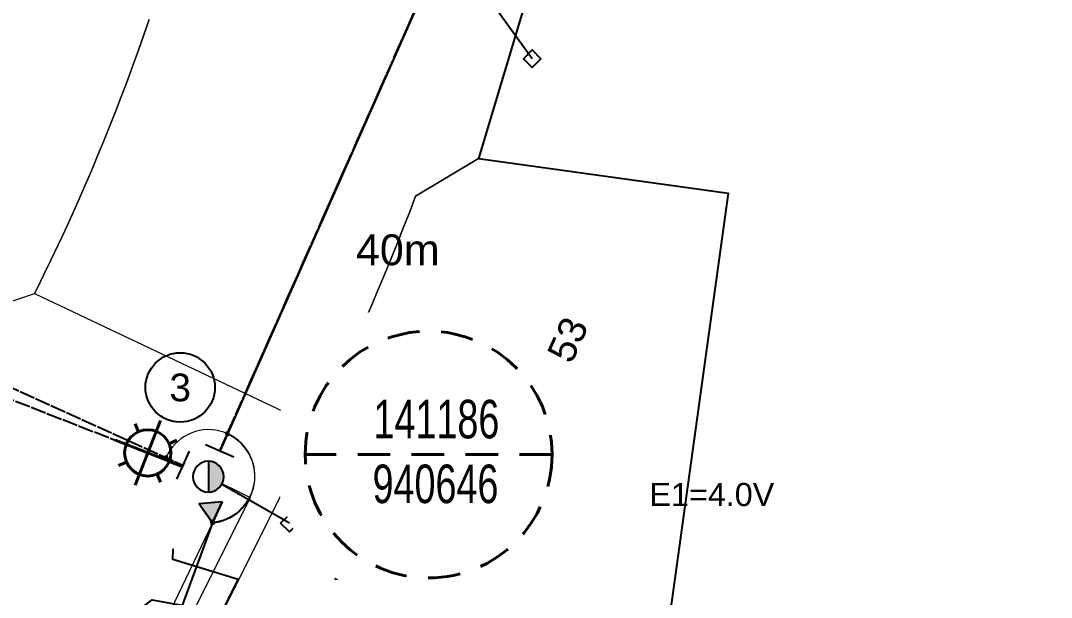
# Model space of a CAD drawing. Header units: metres. Extents: x 273044 to 274430, y 6094442 to 6095502.
# Drawn here: x 273768.6 to 273835.4, y 6095339.5 to 6095376.9 of the extents above; entities that cross this region are included whole.
import ezdxf
from ezdxf.enums import TextEntityAlignment as Align

# ---------------------------------------------------------------- set-up
doc = ezdxf.new("R2010")
doc.units = ezdxf.units.M
for name, pattern in [('Cable Exist OH', [1, 1, 0]), ('Cable New OH', [6, 4, -2]), ('Dash', [5, 3, -2]), ('IE Trench LV', [6.5, 5, -1.5])]:
    doc.linetypes.add(name, pattern=pattern)
doc.layers.get('0').update_dxf_attribs({"color": 6})
doc.layers.add('_User Notes', color=7, linetype='Continuous', plot=False)
for name, color, linetype in [('_User_Kerbs', 7, 'Continuous'), ('Equip_HV_NEW', 2, 'Continuous'), ('Equip_LV_NEW', 2, 'Continuous'), ('Equip_SP_SL_EXT', 7, 'Continuous'), ('Mains_HV_New_B27', 2, 'Continuous'), ('Mains_HV_NEW_Hardwired', 7, 'Continuous'), ('Mains_HV_NEW_U72', 2, 'Continuous'), ('Mains_LV_EXT', 7, 'Continuous'), ('Mains_LV_NEW_Hardwired', 2, 'Continuous'), ('Mains_LV_NEW_T84', 2, 'Continuous'), ('Mains_SL_EXT', 7, 'Continuous'), ('Notes_HV_MISC', 7, 'Continuous'), ('Notes_LV_MISC', 7, 'Continuous'), ('Notes_SL_MISC', 7, 'Continuous'), ('Notes_SP_MISC', 7, 'Continuous'), ('Notes_SP_NEW', 2, 'Continuous'), ('Services_SP_EXT', 7, 'Continuous'), ('SupportsOH_SP_TR_HV_LV_SL_NEW', 2, 'Continuous'), ('Trench_SP_NEW', 2, 'Continuous')]:
    doc.layers.add(name, color=color, linetype=linetype)
for name, color, linetype, lineweight in [('Cadastre Developer_SP_NEW', 2, 'Continuous', 5), ('Cadastre Land Parcels_SP_EXT', 9, 'Continuous', 5), ('Cadastre Roads_SP_EXT', 9, 'Continuous', 5)]:
    doc.layers.add(name, color=color, linetype=linetype, lineweight=lineweight)
doc.styles.add('iecARIAL', font='arial.ttf', dxfattribs={"height": 2})
doc.styles.add('POLE_LABEL', font='arial.ttf')
doc.styles.get("Standard").update_dxf_attribs({"font": 'arial.ttf'})
doc.linetypes.add('Cable New UG', pattern='A,7,-0.25,["x",Standard,S=2,R=0,X=0.2,Y=-0.8],-2.1', length=9.35)
doc.linetypes.add('IE Trench HV', pattern='A,7,-0.2,["/",Standard,S=3,R=0,X=0.6,Y=-1.4],-2.5', length=9.7)
doc.linetypes.add('IECLCABD1', pattern='A,5.25,-0.1,["o",Standard,S=2,R=0,X=1.5,Y=-0.7],-4', length=9.35)

# ---------------------------------------------------------------- blocks, each defined once
blk = doc.blocks.new('SL_LANTERN_EXT')
at = {"lineweight": 40}
for p, q in [((0, 1.968), (0, 6.468)), ((-1.459, 5.676), (-1.061, 5.278)), ((1.458, 5.676), (1.06, 5.278)), ((-2.25, 4.218), (2.25, 4.218)), ((-1.459, 2.759), (-1.061, 3.157)), ((0, 0), (0, 2.721)), ((1.458, 2.759), (1.06, 3.157))]:
    blk.add_line(p, q, dxfattribs=at)
blk.add_circle((0, 4.218), 1.5, dxfattribs=at)
at = {"style": 'iecARIAL', "flags": 8}
blk.add_attdef('ASSET_NUM', (1.5, 1.5), '', height=2.5, dxfattribs=at)
for tag, p, height, flags in [('CONSTRUCTED_VOLTAGE', (0.981, -0.653), 0.2, 9), ('CONTROL_TYPE', (0.981, -0.853), 0.2, 9), ('LANTERN_PURPOSE', (0.981, -1.053), 0.2, 9), ('LANTERN_TYPE', (0.981, -1.253), 0.2, 9), ('NO_PHASES', (0.981, -1.453), 0.2, 9), ('LNUMBER', (2.181, -3.253), 2.5, 8), ('OPERATING_VOLTAGE', (0.981, -1.653), 0.2, 9), ('ORIENTATION', (0.981, -1.853), 0.2, 9), ('OWNED_BY', (0.981, -2.053), 0.2, 9), ('STATE', (0.981, -2.253), 0.2, 9), ('CEXIST', (0.981, -2.653), 0.2, 9), ('CNEW', (0.981, -2.853), 0.2, 9), ('USAGE', (0.981, -2.453), 0.2, 9), ('CNUMBER', (0.981, -3.053), 0.2, 9), ('CREMOVE', (0.981, -3.253), 0.2, 9), ('CREPLACE', (0.981, -3.453), 0.2, 9), ('LKINGHEIGHT', (0.981, -3.653), 0.2, 9), ('LBRACKET', (0.981, -3.853), 0.2, 9), ('LBRACKETVOCAB', (0.981, -4.053), 0.2, 9), ('LCATEGORY', (0.981, -4.253), 0.2, 9), ('LCHARGE1', (0.981, -4.453), 0.2, 9), ('LCHARGE1PERCENT', (0.981, -4.653), 0.2, 9), ('LCHARGE2', (0.981, -4.853), 0.2, 9), ('LCHARGE2PERCENT', (0.981, -5.053), 0.2, 9), ('LCHARGE3', (0.981, -5.253), 0.2, 9), ('LCHARGE3PERCENT', (0.981, -5.453), 0.2, 9), ('LEXIST', (0.981, -5.653), 0.2, 9), ('LLAMP', (0.981, -5.853), 0.2, 9), ('LLAMPVOCAB', (0.981, -6.053), 0.2, 9), ('LMAST', (0.981, -6.253), 0.2, 9), ('LMASTVOCAB', (0.981, -6.453), 0.2, 9), ('LNEW', (0.981, -6.653), 0.2, 9), ('LANTNUMBER', (0.981, -6.853), 0.2, 9), ('LOUTREACH', (0.981, -7.253), 0.2, 9), ('LOUTREACHVOCAB', (0.981, -7.453), 0.2, 9), ('LRATECODE', (0.981, -7.653), 0.2, 9), ('LREMOVE', (0.981, -7.853), 0.2, 9), ('LREPLACE', (0.981, -8.053), 0.2, 9), ('LTYPE', (0.981, -8.253), 0.2, 9), ('LTYPEVOCAB', (0.981, -8.453), 0.2, 9), ('LEGEND', (0.981, -8.653), 0.2, 9), ('LOCATION', (0.981, -8.853), 0.2, 9), ('STREETNAME', (0.981, -9.253), 0.2, 9), ('SUBURB', (0.981, -9.453), 0.2, 1), ('NOTES', (0.981, -9.053), 0.2, 9)]:
    blk.add_attdef(tag, p, '', height=height, dxfattribs=dict(flags=flags))
blk = doc.blocks.new('CCP_EXT')
at = {"flags": 9}
for tag, p in [('USAGE', (0, -1.2)), ('LEGEND', (0, -1.4)), ('STATE', (0, -1.8)), ('LIFE_SUPPORT', (0, -1.6)), ('NOTES', (0, -2))]:
    blk.add_attdef(tag, text='', height=0.2, dxfattribs=at).set_placement(p, align=Align.MIDDLE_LEFT)
blk.add_wipeout([(0, 0.566), (0.566, 0), (0, -0.566), (-0.566, 0)])
blk.add_lwpolyline([(-0.566, 0), (0, 0.566), (0.566, 0), (0, -0.566), (-0.566, 0)])
at = {"flags": 1}
blk.add_attdef('Z', (0, 0), '', height=0.2, dxfattribs=at)
at = {"flags": 9}
for tag, p in [('CCP_TYPE', (0, 0)), ('OPERATING_VOLTAGE', (0, -0.6)), ('CONSTRUCTED_VOLTAGE', (0, -0.2)), ('NO_PHASES', (0, -0.4)), ('ORIENTATION', (0, -0.8)), ('OWNED_BY', (0, -1))]:
    blk.add_attdef(tag, text='', height=0.2, dxfattribs=at).set_placement(p, align=Align.MIDDLE_LEFT)
blk = doc.blocks.new('DUCT_INDICATOR')
blk.add_circle((0, 0), 2.25)
blk.add_attdef('CODE', text='', height=1.8).set_placement((0, 0), align=Align.MIDDLE_CENTER)
at = {"flags": 1}
blk.add_attdef('Z', (0, 0), '', height=0.2, dxfattribs=at)
blk = doc.blocks.new('UGOH_NEW')
blk.add_hatch(color=256).paths.add_polyline_path([(-0.753, 1.698), (0.747, 1.698), (-0.003, 2.997)])
at = {"color": 1}
blk.add_lwpolyline([(-0.753, 1.698), (0.747, 1.698), (-0.003, 2.997)], close=True, dxfattribs=at)
for tag, flags, p in [('CONSTRUCTED_VOLTAGE', 9, (1.5, 0)), ('OPERATING_VOLTAGE', 9, (1.5, -0.2)), ('ORIENTATION', 9, (1.5, -0.4)), ('STATE', 9, (1.5, -0.6)), ('OWNED_BY', 9, (1.5, -1)), ('OPERATED_BY', 9, (1.5, -1.2)), ('USAGE', 9, (1.5, -0.8)), ('MAINTAINED_BY', 9, (1.5, -1.4)), ('ACTUAL_STATUS', 9, (1.5, -1.6)), ('TYPE', 1, (1.5, -2)), ('NUMBER_OF_PHASES', 9, (1.5, -1.8))]:
    blk.add_attdef(tag, text='', height=0.2, dxfattribs=dict(flags=flags)).set_placement(p, align=Align.MIDDLE_LEFT)
blk = doc.blocks.new('BOND POINT')
blk.add_hatch(color=256).paths.add_polyline_path([(-1, 0, 1), (1, 0, 1)])
blk.add_lwpolyline([(-1, 0, 1), (1, 0, 1)], format="xyb", close=True)
blk = doc.blocks.new('POLE_REPLACE_NEW')
for tag, height, flags, p in [('ASSET_NUM', 2.5, 8, (2, 2)), ('STREET_CODE', 0.2, 9, (1.5, 0)), ('OWNED_BY', 0.2, 9, (1.5, -0.2)), ('SPECIAL_USE', 0.2, 9, (1.5, -0.6)), ('PARENT', 0.2, 9, (1.5, -0.4)), ('cLV', 0.2, 9, (1.5, -1.2)), ('STATE', 0.2, 9, (1.5, -0.8)), ('hDepth', 0.2, 9, (1.5, -1.4)), ('USAGE', 0.2, 9, (1.5, -1)), ('cHV', 0.2, 9, (1.5, -1.8)), ('hDia', 0.2, 9, (1.5, -1.6)), ('LBRACKET', 0.2, 9, (1.5, -2)), ('LExisting', 0.2, 9, (1.5, -2.2)), ('LANTNUMBER', 0.2, 9, (1.5, -2.4)), ('LOther', 0.2, 9, (1.5, -2.6)), ('cLinedev', 0.2, 9, (1.5, -3.2)), ('pExisting', 0.2, 9, (1.5, -3.4)), ('LRemove', 0.2, 9, (1.5, -2.8)), ('LEGEND', 0.2, 9, (1.5, -3)), ('pNumber', 2, 8, (1.5, -4.4)), ('pFooting', 0.2, 9, (1.5, -4)), ('PFNUMBER', 0.2, 9, (1.5, -3.6)), ('NEWPFNUMBER', 0.2, 9, (1.5, -3.8)), ('pNew', 0.2, 9, (1.5, -4.2)), ('pRelocate', 0.2, 9, (1.5, -4.6)), ('pRemove', 0.2, 9, (1.5, -4.8)), ('pReplace', 0.2, 9, (1.5, -5)), ('pStay', 0.2, 9, (1.5, -5.2)), ('pType', 0.2, 9, (1.5, -5.4)), ('cspan', 0.2, 9, (1.5, -5.6)), ('SUBURB', 0.2, 9, (1.5, -5.8)), ('STREETNAME', 0.2, 9, (1.5, -6)), ('OPERATED_BY', 0.2, 9, (1.5, -6.6)), ('LOCATION', 0.2, 9, (1.5, -6.2)), ('NOTES', 0.2, 9, (1.5, -6.4)), ('Z', 0.2, 1, (1.5, -7)), ('MAINTAINED_BY', 0.2, 9, (1.5, -6.8))]:
    blk.add_attdef(tag, text='', height=height, dxfattribs=dict(flags=flags)).set_placement(p, align=Align.MIDDLE_LEFT)
at = {"style": 'POLE_LABEL', "flags": 9}
blk.add_attdef('STRUCTURE_PLANT_NUMBER', text='', height=0.2, dxfattribs=at).set_placement((1.5, 0.242), align=Align.MIDDLE_LEFT)
blk.add_wipeout([(0, 1), (-0.125, 0.992), (-0.249, 0.969), (-0.368, 0.93), (-0.482, 0.876), (-0.588, 0.809), (-0.685, 0.729), (-0.771, 0.637), (-0.844, 0.536), (-0.905, 0.426), (-0.951, 0.309), (-0.982, 0.187), (-0.998, 0.063), (-0.998, -0.063), (-0.982, -0.187), (-0.951, -0.309), (-0.905, -0.426), (-0.844, -0.536), (-0.771, -0.637), (-0.685, -0.729), (-0.588, -0.809), (-0.482, -0.876), (-0.368, -0.93), (-0.249, -0.969), (-0.125, -0.992), (0, -1), (0.125, -0.992), (0.249, -0.969), (0.368, -0.93), (0.482, -0.876), (0.588, -0.809), (0.685, -0.729), (0.771, -0.637), (0.844, -0.536), (0.905, -0.426), (0.951, -0.309), (0.982, -0.187), (0.998, -0.063), (0.998, 0.063), (0.982, 0.187), (0.951, 0.309), (0.905, 0.426), (0.844, 0.536), (0.771, 0.637), (0.685, 0.729), (0.588, 0.809), (0.482, 0.876), (0.368, 0.93), (0.249, 0.969), (0.125, 0.992)])
h = blk.add_hatch(color=256)
edge = h.paths.add_edge_path()
edge.add_arc((0, 0), 1, 270, 450)
edge.add_line((0, 1), (0, -1))
blk.add_lwpolyline([(0, 1), (0, -1)])
at = {"lineweight": -3}
blk.add_arc((0, 0), 1, 90, 270, dxfattribs=at)
blk.add_arc((0, 0), 1, 270, 90)
blk = doc.blocks.new('SLANTERN_NUM_NEW')
blk.add_line((0, 0), (8, 0))
at = {"flags": 1}
blk.add_attdef('Z', (0, 0), '', height=0.2, dxfattribs=at)
blk.add_wipeout([(-0.314, 10), (-0.942, 9.961), (-1.565, 9.882), (-2.183, 9.764), (-2.791, 9.608), (-3.389, 9.413), (-3.973, 9.182), (-4.542, 8.914), (-5.093, 8.612), (-5.624, 8.275), (-6.132, 7.905), (-6.616, 7.505), (-7.075, 7.075), (-7.505, 6.616), (-7.905, 6.132), (-8.275, 5.624), (-8.612, 5.093), (-8.914, 4.542), (-9.182, 3.973), (-9.413, 3.389), (-9.608, 2.791), (-9.764, 2.183), (-9.882, 1.565), (-9.961, 0.942), (-10, 0.314), (-10, -0.314), (-9.961, -0.942), (-9.882, -1.565), (-9.764, -2.183), (-9.608, -2.791), (-9.413, -3.389), (-9.182, -3.973), (-8.914, -4.542), (-8.612, -5.093), (-8.275, -5.624), (-7.905, -6.132), (-7.505, -6.616), (-7.075, -7.075), (-6.616, -7.505), (-6.132, -7.905), (-5.624, -8.275), (-5.093, -8.612), (-4.542, -8.914), (-3.973, -9.182), (-3.389, -9.413), (-2.791, -9.608), (-2.183, -9.764), (-1.565, -9.882), (-0.942, -9.961), (-0.314, -10), (0.314, -10), (0.942, -9.961), (1.565, -9.882), (2.183, -9.764), (2.791, -9.608), (3.389, -9.413), (3.973, -9.182), (4.542, -8.914), (5.093, -8.612), (5.624, -8.275), (6.132, -7.905), (6.616, -7.505), (7.075, -7.075), (7.505, -6.616), (7.905, -6.132), (8.275, -5.624), (8.612, -5.093), (8.914, -4.542), (9.182, -3.973), (9.413, -3.389), (9.608, -2.791), (9.764, -2.183), (9.882, -1.565), (9.961, -0.942), (10, -0.314), (10, 0.314), (9.961, 0.942), (9.882, 1.565), (9.764, 2.183), (9.608, 2.791), (9.413, 3.389), (9.182, 3.973), (8.914, 4.542), (8.612, 5.093), (8.275, 5.624), (7.905, 6.132), (7.505, 6.616), (7.075, 7.075), (6.616, 7.505), (6.132, 7.905), (5.624, 8.275), (5.093, 8.612), (4.542, 8.914), (3.973, 9.182), (3.389, 9.413), (2.791, 9.608), (2.183, 9.764), (1.565, 9.882), (0.942, 9.961), (0.314, 10)])
at = {"linetype": 'Continuous'}
blk.add_line((8, 0), (-8, 0), dxfattribs=at)
blk.add_circle((0, 0), 8, dxfattribs=at)
at = {"width": 0.7}
for tag, p in [('SNUMBER', (0.505, 1.051)), ('CNUMBER', (0.444, -3.148))]:
    blk.add_attdef(tag, text='', height=2.5, dxfattribs=at).set_placement(p, align=Align.CENTER)
at = {"layer": 'Notes_LV_MISC', "linetype": 'IECLCABD1', "insert": (-1.654, -4.754), "char_height": 2, "attachment_point": 1, "style": 'iecARIAL'}
blk.add_mtext_dynamic_manual_height_columns('PE', width=3.96525, gutter_width=10, heights=[0], dxfattribs=at)
blk = doc.blocks.new('SLANTERN_NUM_EXT')
blk.add_wipeout([(-0.314, 10), (-0.942, 9.961), (-1.565, 9.882), (-2.183, 9.764), (-2.791, 9.608), (-3.389, 9.413), (-3.973, 9.182), (-4.542, 8.914), (-5.093, 8.612), (-5.624, 8.275), (-6.132, 7.905), (-6.616, 7.505), (-7.075, 7.075), (-7.505, 6.616), (-7.905, 6.132), (-8.275, 5.624), (-8.612, 5.093), (-8.914, 4.542), (-9.182, 3.973), (-9.413, 3.389), (-9.608, 2.791), (-9.764, 2.183), (-9.882, 1.565), (-9.961, 0.942), (-10, 0.314), (-10, -0.314), (-9.961, -0.942), (-9.882, -1.565), (-9.764, -2.183), (-9.608, -2.791), (-9.413, -3.389), (-9.182, -3.973), (-8.914, -4.542), (-8.612, -5.093), (-8.275, -5.624), (-7.905, -6.132), (-7.505, -6.616), (-7.075, -7.075), (-6.616, -7.505), (-6.132, -7.905), (-5.624, -8.275), (-5.093, -8.612), (-4.542, -8.914), (-3.973, -9.182), (-3.389, -9.413), (-2.791, -9.608), (-2.183, -9.764), (-1.565, -9.882), (-0.942, -9.961), (-0.314, -10), (0.314, -10), (0.942, -9.961), (1.565, -9.882), (2.183, -9.764), (2.791, -9.608), (3.389, -9.413), (3.973, -9.182), (4.542, -8.914), (5.093, -8.612), (5.624, -8.275), (6.132, -7.905), (6.616, -7.505), (7.075, -7.075), (7.505, -6.616), (7.905, -6.132), (8.275, -5.624), (8.612, -5.093), (8.914, -4.542), (9.182, -3.973), (9.413, -3.389), (9.608, -2.791), (9.764, -2.183), (9.882, -1.565), (9.961, -0.942), (10, -0.314), (10, 0.314), (9.961, 0.942), (9.882, 1.565), (9.764, 2.183), (9.608, 2.791), (9.413, 3.389), (9.182, 3.973), (8.914, 4.542), (8.612, 5.093), (8.275, 5.624), (7.905, 6.132), (7.505, 6.616), (7.075, 7.075), (6.616, 7.505), (6.132, 7.905), (5.624, 8.275), (5.093, 8.612), (4.542, 8.914), (3.973, 9.182), (3.389, 9.413), (2.791, 9.608), (2.183, 9.764), (1.565, 9.882), (0.942, 9.961), (0.314, 10)])
at = {"linetype": 'Dash', "lineweight": 40, "ltscale": 0.7}
blk.add_line((8, 0), (-8, 0), dxfattribs=at)
blk.add_circle((0, 0), 8, dxfattribs=at)
at = {"lineweight": 40, "width": 0.7}
for tag, p in [('SNUMBER', (0.505, 1.051)), ('CNUMBER', (0.444, -3.148))]:
    blk.add_attdef(tag, text='', height=2.5, dxfattribs=at).set_placement(p, align=Align.CENTER)
at = {"lineweight": 40, "flags": 1}
blk.add_attdef('Z', (0, 0), '', height=0.2, dxfattribs=at)
blk = doc.blocks.new('HV_End Shackle_NEW')
for tag, flags, p in [('CONNECTOR_TYPE', 9, (1.5, 0)), ('OPERATING_VOLTAGE', 9, (1.5, -0.6)), ('CONSTRUCTED_VOLTAGE', 9, (1.5, -0.2)), ('NO_PHASES', 9, (1.5, -0.4)), ('ORIENTATION', 9, (1.5, -0.8)), ('OWNED_BY', 9, (1.5, -1)), ('OPERATED_BY', 9, (1.5, -1.2)), ('MAINTAINED_BY', 9, (1.5, -1.4)), ('STATE', 9, (1.5, -1.6)), ('USAGE', 9, (1.5, -1.8)), ('NOTES', 9, (1.5, -2)), ('Z', 1, (1.5, -2.2))]:
    blk.add_attdef(tag, text='', height=0.2, dxfattribs=dict(flags=flags)).set_placement(p, align=Align.MIDDLE_LEFT)
blk.add_wipeout([(-0.253, 0), (-0.253, 1.815), (0.253, 1.815), (0.253, 0)])
blk.add_line((1, 1.815), (-1, 1.815))
blk = doc.blocks.new('LV_End Shackle_NEW')
for tag, flags, p in [('CONNECTOR_TYPE', 9, (1.5, 0)), ('OPERATING_VOLTAGE', 9, (1.5, -0.6)), ('CONSTRUCTED_VOLTAGE', 9, (1.5, -0.2)), ('NO_PHASES', 9, (1.5, -0.4)), ('ORIENTATION', 9, (1.5, -0.8)), ('OWNED_BY', 9, (1.5, -1)), ('OPERATED_BY', 9, (1.5, -1.2)), ('MAINTAINED_BY', 9, (1.5, -1.4)), ('STATE', 9, (1.5, -1.6)), ('USAGE', 9, (1.5, -1.8)), ('NOTES', 9, (1.5, -2)), ('Z', 1, (1.5, -2.2))]:
    blk.add_attdef(tag, text='', height=0.2, dxfattribs=dict(flags=flags)).set_placement(p, align=Align.MIDDLE_LEFT)
blk.add_wipeout([(-0.253, 0), (-0.253, 1.815), (0.253, 1.815), (0.253, 0)])
blk.add_line((1, 1.815), (-1, 1.815))

msp = doc.modelspace()

# ---------------------------------------------------------------- linework, layer by layer
at = {"layer": '_User_Kerbs', "color": 251}
msp.add_lwpolyline([(273776.60081, 6095338.91781), (273777.12803, 6095339.31694), (273781.65597, 6095338.50827), (273782.70663, 6095340.64733), (273778.47806, 6095341.93386), (273778.50575, 6095342.63723)], dxfattribs=at)
at = {"layer": 'Cadastre Land Parcels_SP_EXT', "linetype": 'Continuous'}
msp.add_lwpolyline([(273746.00086, 6095402.28474), (273767.47002, 6095358.50242), (273769.51368, 6095359.18549), (273769.51368, 6095359.18549), (273769.67683, 6095359.51197), (273770.14217, 6095360.45298), (273770.59999, 6095361.39787), (273771.0512, 6095362.34647), (273771.49498, 6095363.29799), (273771.93134, 6095364.25322), (273772.36117, 6095365.21128), (273772.78269, 6095366.17207), (273773.19759, 6095367.13675), (273773.60507, 6095368.10523), (273774.00513, 6095369.07548), (273774.39777, 6095370.04952), (273774.78298, 6095371.02639), (273775.16078, 6095372.006), (273775.53116, 6095372.98852), (273775.89421, 6095373.9737), (273776.24975, 6095374.96179), (273776.59787, 6095375.95261), (273776.93865, 6095376.94529)], dxfattribs=at)
msp.add_lwpolyline([(273814.47825, 6095365.69993), (273798.28326, 6095367.94473), (273794.22031, 6095365.50657), (273793.83359, 6095364.48987), (273793.44034, 6095363.47696), (273793.04045, 6095362.4659), (273792.63315, 6095361.45767), (273792.21931, 6095360.45227), (273791.79876, 6095359.45067), (273791.37088, 6095358.45083), (273790.93637, 6095357.45479), (273790.49444, 6095356.46061), (273790.04668, 6095355.47031), (273789.59151, 6095354.48275), (273789.12979, 6095353.49899), (273788.66136, 6095352.51806), (273788.1856, 6095351.53995), (273787.70402, 6095350.56564), (273779.29413, 6095333.71151), (273809.45619, 6095329.47146), (273814.47825, 6095365.69993)], close=True, dxfattribs=at)
at = {"layer": 'Mains_HV_New_B27', "linetype": 'Cable New OH'}
msp.add_lwpolyline([(273780.78016, 6095347.30638), (273796.2096, 6095382.12009)], dxfattribs=at)
at = {"layer": 'Mains_HV_NEW_Hardwired', "color": 2, "linetype": 'Continuous', "lineweight": 0}
msp.add_arc((273780.78173, 6095347.30566), 3.01703, 274.8980463, 66.1298318, dxfattribs=at)
at = {"layer": 'Mains_HV_NEW_U72', "color": 2, "linetype": 'Cable New UG', "lineweight": 0, "flags": 128}
msp.add_lwpolyline([(273781.04979, 6095344.32149), (273781.04979, 6095344.32149), (273776.5937, 6095335.01878), (273767.71127, 6095317.21521), (273739.03718, 6095259.75041), (273738.43504, 6095258.48076), (273741.14566, 6095257.19524)], dxfattribs=at)
at = {"layer": 'Mains_LV_EXT', "linetype": 'Cable Exist OH'}
msp.add_lwpolyline([(273742.52542, 6095364.64308), (273780.78044, 6095347.30638)], dxfattribs=at)
at = {"layer": 'Mains_LV_NEW_Hardwired', "color": 2, "linetype": 'Continuous', "lineweight": 0}
msp.add_arc((273780.79542, 6095347.35647), 3.00047, 274.6331739, 156.6099913, dxfattribs=at)
at = {"layer": 'Mains_LV_NEW_T84', "color": 2, "linetype": 'Cable New UG', "flags": 128}
msp.add_lwpolyline([(273768.61881, 6095316.77491), (273777.50411, 6095334.60361), (273781.06061, 6095344.32135), (273781.06061, 6095344.32135), (273781.06061, 6095344.32135), (273781.06061, 6095344.32135)], dxfattribs=at)
at = {"layer": 'Mains_SL_EXT', "linetype": 'Cable Exist OH'}
msp.add_lwpolyline([(273643.56071, 6095381.217), (273694.37597, 6095374.28648), (273724.23801, 6095369.4844), (273780.78044, 6095347.30638)], dxfattribs=at)
at = {"layer": 'Notes_LV_MISC', "color": 2, "linetype": 'Continuous'}
msp.add_line((273796.20715, 6095382.11403), (273780.78053, 6095347.30651), dxfattribs=at)
at = {"layer": 'Trench_SP_NEW', "linetype": 'IE Trench HV', "lineweight": 0, "flags": 128}
msp.add_lwpolyline([(273780.78042, 6095347.30638), (273783.50056, 6095345.94908), (273777.77299, 6095334.47053), (273777.37212, 6095333.66619)], dxfattribs=at)

# ---------------------------------------------------------------- block references
at = {"layer": 'Equip_SP_SL_EXT'}
ref = msp.add_blockref('SL_LANTERN_EXT', (273780.78048, 6095347.30636), dxfattribs=dict(at, rotation=68.58346860451063))
ref.add_attrib('ASSET_NUM', '141186', dxfattribs={"layer": '0', "height": 2.5, "style": 'iecARIAL'}).set_placement((273788.27436, 6095349.75936), align=Align.TOP_LEFT)
at = {"layer": 'Mains_HV_NEW_Hardwired', "linetype": 'Cable New UG', "lineweight": 0, "xscale": 0.1, "yscale": 0.1, "zscale": 0.1}
for p in [(273782.01723, 6095350.09691), (273781.04979, 6095344.32149)]:
    msp.add_blockref('BOND POINT', p, dxfattribs=at)
at = {"layer": 'Mains_LV_NEW_Hardwired', "linetype": 'Cable New UG', "lineweight": 0, "xscale": 0.1, "yscale": 0.1, "zscale": 0.1, "rotation": 40.25270858916075}
for p in [(273782.01723, 6095350.09691), (273778.04152, 6095348.54762), (273781.03509, 6095344.3574)]:
    msp.add_blockref('BOND POINT', p, dxfattribs=at)
at = {"layer": 'Notes_HV_MISC', "linetype": 'Cable New UG', "lineweight": 0, "rotation": 185.1050722557644}
msp.add_blockref('UGOH_NEW', (273780.78016, 6095347.30638), dxfattribs=at)
at = {"layer": 'Notes_LV_MISC', "linetype": 'Cable New UG', "lineweight": 0, "rotation": 185.2840860904741}
msp.add_blockref('UGOH_NEW', (273780.78165, 6095347.30538), dxfattribs=at)
at = {"layer": 'Notes_SP_NEW', "linetype": 'IE Trench LV'}
msp.add_blockref('DUCT_INDICATOR', (273778.95497, 6095353.09279), dxfattribs=at).add_auto_attribs({'CODE': '3'})
at = {"layer": 'Services_SP_EXT'}
msp.add_blockref('CCP_EXT', (273801.76941, 6095374.41101), dxfattribs=at)

# ---------------------------------------------------------------- texts
at = {"layer": 'Cadastre Land Parcels_SP_EXT'}
msp.add_text('53', height=1.8, rotation=65.869644, dxfattribs=at).set_placement((273804.32032, 6095354.55238))
at = {"layer": 'Notes_HV_MISC', "linetype": 'Cable New UG', "lineweight": 0, "insert": (273790.34473, 6095363.01778), "char_height": 2, "attachment_point": 1, "style": 'iecARIAL'}
msp.add_mtext_dynamic_manual_height_columns('40m', width=8.6597495, gutter_width=10, heights=[0], dxfattribs=at)
at = {"layer": 'Notes_LV_MISC', "linetype": 'IE Trench HV', "lineweight": 0, "insert": (273809.37277, 6095346.90086), "char_height": 1.5, "attachment_point": 1, "style": 'iecARIAL'}
msp.add_mtext_dynamic_manual_height_columns('E1=4.0V', width=6.0360412, gutter_width=10, heights=[0], dxfattribs=at)
at = {"layer": 'Notes_SP_MISC', "color": 2, "linetype": 'IE Trench LV', "lineweight": 0, "insert": (273788.27436, 6095341.84577), "char_height": 2, "attachment_point": 1, "style": 'iecARIAL'}
msp.add_mtext_dynamic_manual_height_columns('2PJ095', width=14.4197341, gutter_width=10, heights=[0], dxfattribs=at)

# ---------------------------------------------------------------- next in the draw order: linework, layer by layer
at = {"layer": 'Cadastre Roads_SP_EXT', "linetype": 'Continuous'}
msp.add_lwpolyline([(273776.93863, 6095376.94525), (273776.59786, 6095375.95261), (273776.24976, 6095374.96181), (273775.89415, 6095373.97376), (273775.53122, 6095372.98845), (273775.16078, 6095372.00604), (273774.783, 6095371.02638), (273774.39781, 6095370.04954), (273774.00512, 6095369.07544), (273773.60509, 6095368.10523), (273773.19756, 6095367.13678), (273772.7827, 6095366.17213), (273772.36113, 6095365.21127), (273771.93135, 6095364.25324), (273771.49503, 6095363.29795), (273771.0512, 6095362.34654), (273770.59996, 6095361.39788), (273770.14218, 6095360.453), (273769.6769, 6095359.51193), (273769.51362, 6095359.18546), (273787.70399, 6095350.56567), (273788.18561, 6095351.53995), (273788.18561, 6095351.53995), (273788.6614, 6095352.51803), (273789.12977, 6095353.49893), (273789.59152, 6095354.48274), (273790.04665, 6095355.47026), (273790.49445, 6095356.46061), (273790.93633, 6095357.45485), (273791.37088, 6095358.45085), (273791.79873, 6095359.45065), (273792.21924, 6095360.45221), (273792.63313, 6095361.45766), (273793.04048, 6095362.46593), (273793.44033, 6095363.47695), (273793.83364, 6095364.48981), (273794.22033, 6095365.50657), (273798.28328, 6095367.94478), (273802.72427, 6095382.71426)], dxfattribs=at)
at = {"layer": 'Mains_SL_EXT', "linetype": 'Cable Exist OH'}
msp.add_lwpolyline([(273780.78044, 6095347.30638), (273796.20878, 6095382.11398), (273802.3119, 6095424.35334), (273807.90585, 6095462.52435)], dxfattribs=at)
at = {"layer": 'Services_SP_EXT'}
msp.add_lwpolyline([(273801.76943, 6095374.41105), (273796.20878, 6095382.114)], dxfattribs=at)

# ---------------------------------------------------------------- next in the draw order: block references
msp.add_blockref('CCP_EXT', (273786.03247, 6095344.29364), dxfattribs=at)

# ---------------------------------------------------------------- next in the draw order: linework, layer by layer
at = {"layer": '_User Notes', "color": 1, "linetype": 'Continuous'}
msp.add_lwpolyline([(273802.72427, 6095382.71421), (273798.28326, 6095367.94473), (273814.47825, 6095365.69993), (273809.45619, 6095329.47146), (273779.29413, 6095333.71151), (273759.98698, 6095340.09128), (273753.86344, 6095327.82105), (273753.86344, 6095327.82105), (273753.86344, 6095327.82105), (273745.26479, 6095310.587), (273723.4287, 6095321.48363), (273706.24253, 6095330.05781)], dxfattribs=at)
at = {"layer": 'Services_SP_EXT'}
msp.add_lwpolyline([(273786.03241, 6095344.29362), (273780.78045, 6095347.30633)], dxfattribs=at)

# ---------------------------------------------------------------- next in the draw order: block references
at = {"layer": 'Equip_HV_NEW', "linetype": 'Cable New UG', "lineweight": 0, "rotation": 336.0970687671045}
msp.add_blockref('HV_End Shackle_NEW', (273780.78016, 6095347.30638), dxfattribs=at)
at = {"layer": 'Notes_LV_MISC'}
msp.add_blockref('SLANTERN_NUM_NEW', (273788.53228, 6095330.62859), dxfattribs=at).add_auto_attribs({'SNUMBER': '274233', 'CNUMBER': '940544'})

# ---------------------------------------------------------------- next in the draw order: linework, layer by layer
at = {"layer": 'Cadastre Developer_SP_NEW', "color": 2}
msp.add_lwpolyline([(273961.49394, 6095498.92178), (273943.38231, 6095501.43131), (273941.54446, 6095501.68579), (273933.30426, 6095456.3746), (273900.28668, 6095460.81623), (273877.60781, 6095456.03187), (273846.03428, 6095460.33332), (273844.73853, 6095453.2857), (273841.68576, 6095453.65599), (273830.59719, 6095455.19307), (273826.40483, 6095424.99453), (273824.90274, 6095425.20273), (273818.70558, 6095380.49883), (273802.72427, 6095382.71421), (273798.28326, 6095367.94473), (273814.47825, 6095365.69993), (273809.45619, 6095329.47146), (273809.45619, 6095329.47146)], dxfattribs=at)

# ---------------------------------------------------------------- next in the draw order: block references
at = {"layer": 'Equip_LV_NEW', "linetype": 'IE Trench HV', "lineweight": 0, "rotation": 336.0971907580976}
msp.add_blockref('LV_End Shackle_NEW', (273780.78053, 6095347.30651), dxfattribs=at)

# ---------------------------------------------------------------- next in the draw order: block references
at = {"layer": 'Equip_LV_NEW', "linetype": 'IE Trench HV', "lineweight": 0, "rotation": 65.62477015407764}
msp.add_blockref('LV_End Shackle_NEW', (273780.78053, 6095347.3065), dxfattribs=at)

# ---------------------------------------------------------------- next in the draw order: block references
at = {"layer": 'SupportsOH_SP_TR_HV_LV_SL_NEW'}
ref = msp.add_blockref('POLE_REPLACE_NEW', (273780.78016, 6095347.30638), dxfattribs=at)
ref.add_attrib('ASSET_NUM', '940646', dxfattribs={"layer": '0', "height": 2.5}).set_placement((273787.56044, 6095344.40047), align=Align.MIDDLE_LEFT)

# ---------------------------------------------------------------- next in the draw order: block references
at = {"layer": 'Notes_SL_MISC'}
msp.add_blockref('SLANTERN_NUM_EXT', (273795.06113, 6095348.73906), dxfattribs=at).add_auto_attribs({'SNUMBER': '141186', 'CNUMBER': '940646'})

doc.saveas('drawing.dxf')
